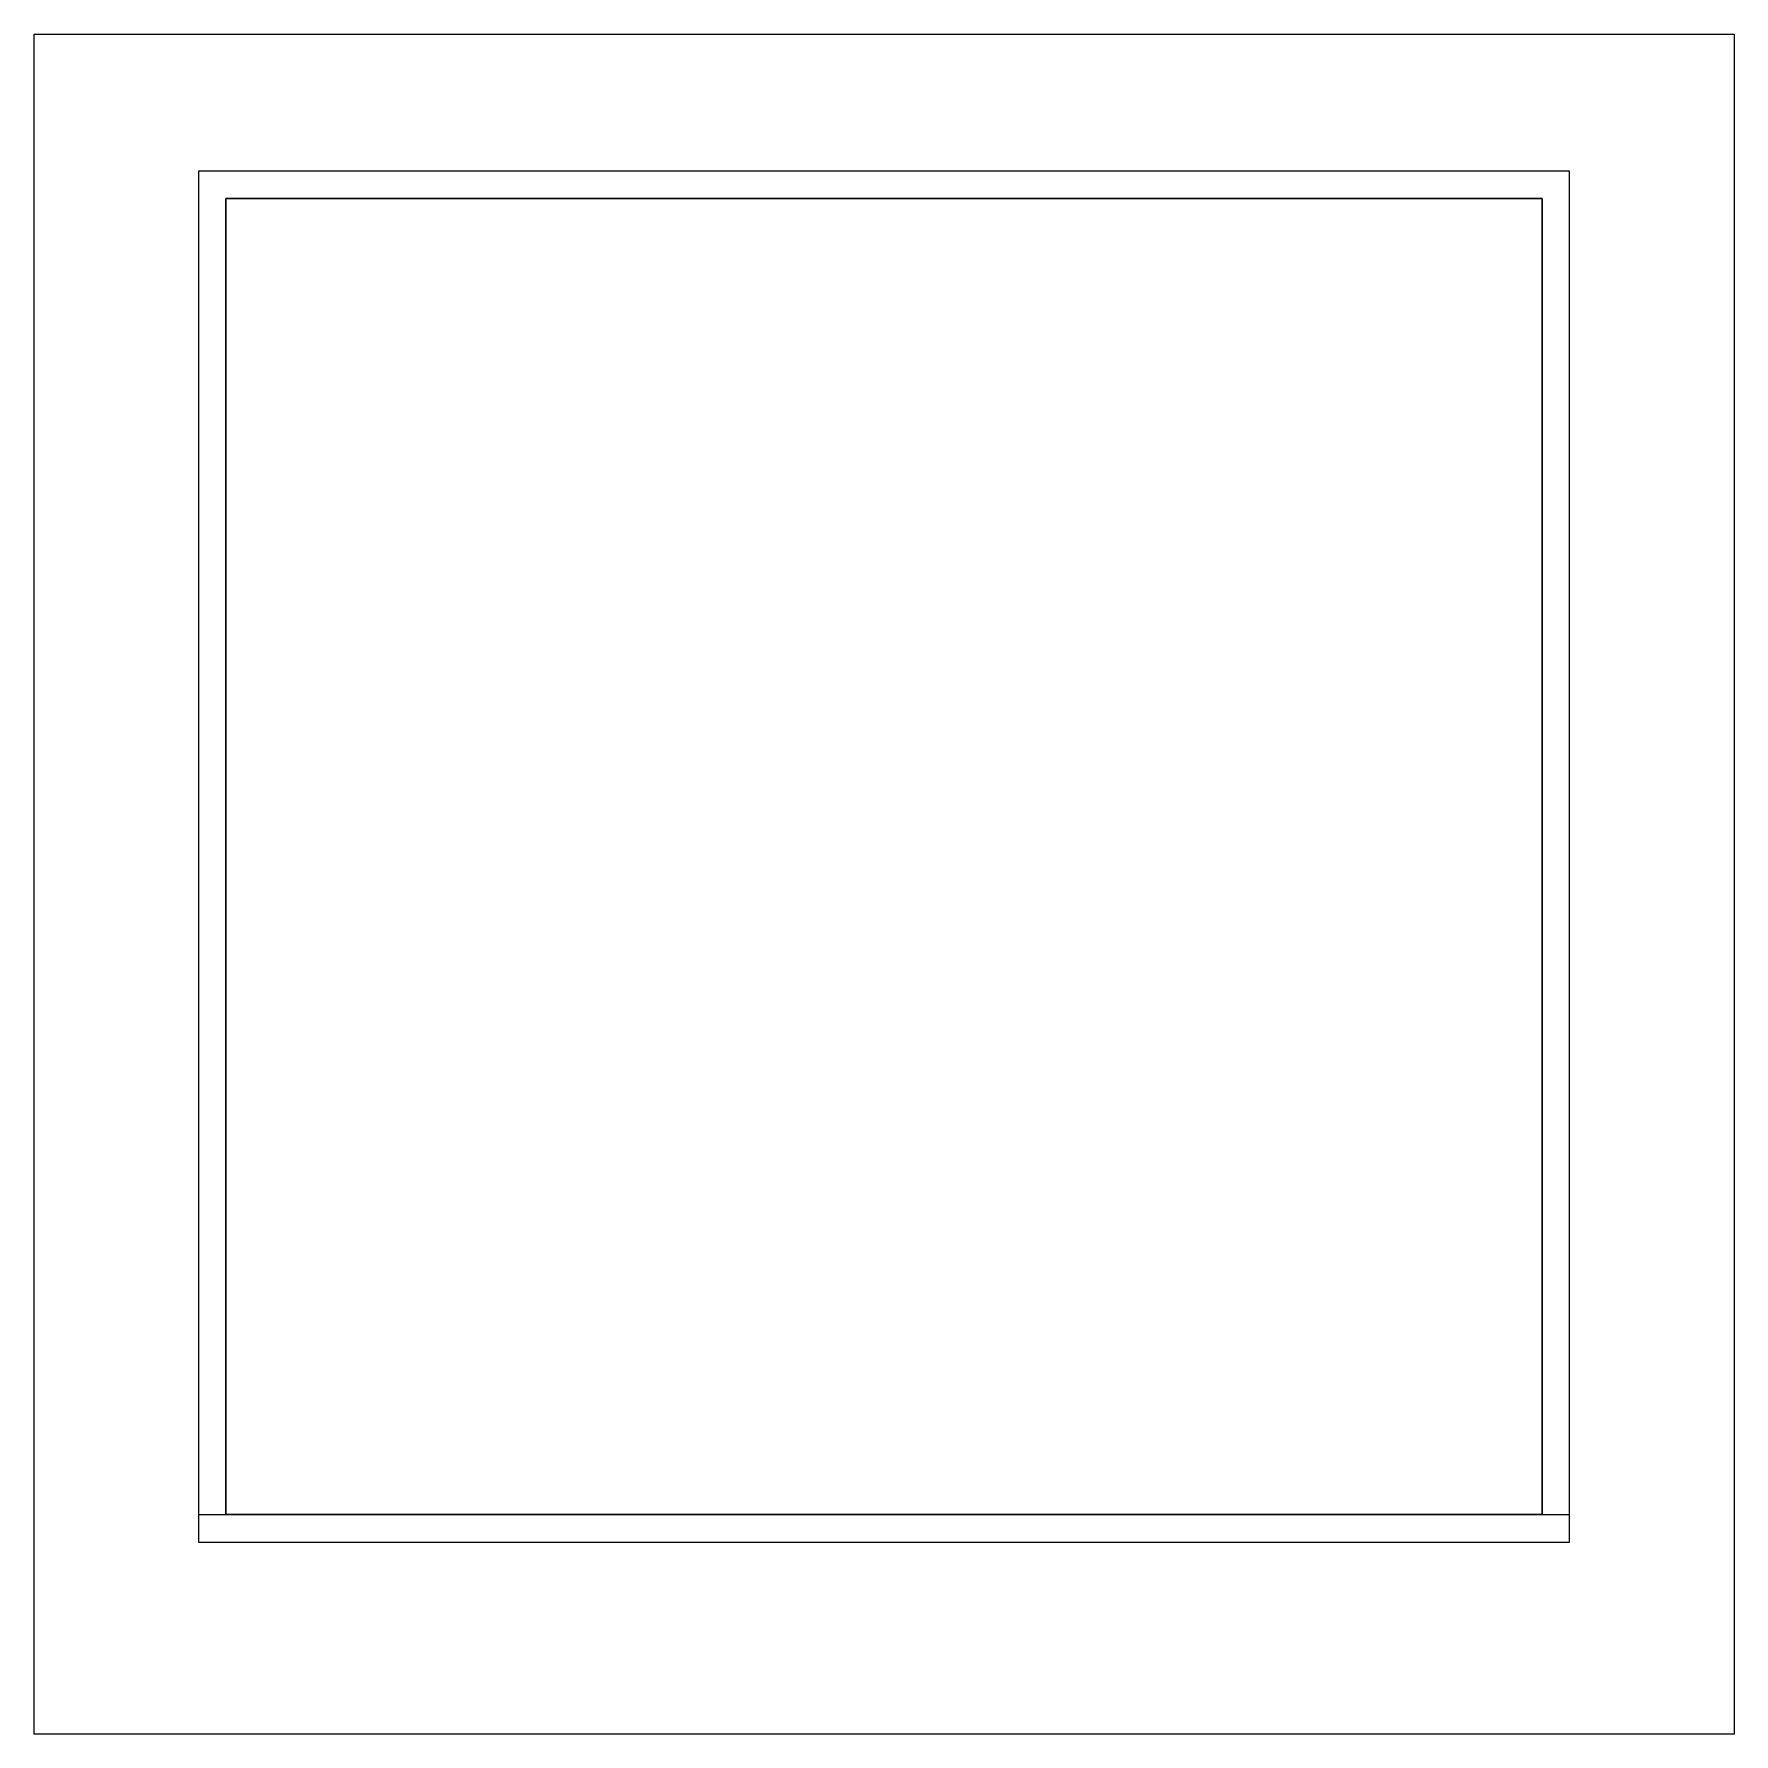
# Model space of a CAD drawing. Extents: x -170 to 1783, y -20 to 1205.
# Drawn here: x 284.5 to 315.5, y 875 to 906 of the extents above; entities that cross this region are included whole.
import ezdxf

# ---------------------------------------------------------------- set-up
doc = ezdxf.new("R2010")
doc.units = 0
doc.header["$LTSCALE"] = 96
doc.header["$MEASUREMENT"] = 0
for name, color, linetype in [('A-WALL-EXIST_A', 7, 'Continuous'), ('I-E-WALL-DMSE_A', 7, 'Continuous'), ('I-E-WALL_A', 7, 'Continuous'), ('X-BASE-04-EXISTING', 7, 'Continuous'), ('X-BASE-04-EXISTING_A', 7, 'Continuous')]:
    doc.layers.add(name, color=color, linetype=linetype)

# ---------------------------------------------------------------- blocks, each defined once
blk = doc.blocks.new('_BL_0001')
at = {"layer": 'X-BASE-04-EXISTING', "color": 92, "linetype": 'Continuous'}
for p, q in [((12, 12), (-12, 12)), ((-12, 12), (-12, -12)), ((12, -12), (12, 12)), ((-12, -12), (12, -12)), ((-12, -12), (-12, -12))]:
    blk.add_line(p, q, dxfattribs=at)

msp = doc.modelspace()

# ---------------------------------------------------------------- linework, layer by layer
at = {"layer": 'A-WALL-EXIST_A', "color": 2, "linetype": 'Continuous'}
for p, q in [((287.5, 903.5), (287.5, 879)), ((312.5, 903.5), (287.5, 903.5)), ((312.5, 879), (312.5, 903.5)), ((288, 879), (288, 903)), ((288, 903), (312, 903)), ((312, 903), (312, 879)), ((287.5, 879), (288, 879)), ((312, 879), (312.5, 879))]:
    msp.add_line(p, q, dxfattribs=at)
at = {"layer": 'I-E-WALL-DMSE_A', "color": 40, "linetype": 'Continuous'}
for p, q in [((284.5, 906), (315.5, 906)), ((284.5, 875), (284.5, 906)), ((315.5, 906), (315.5, 875)), ((315.5, 875), (284.5, 875))]:
    msp.add_line(p, q, dxfattribs=at)
at = {"layer": 'I-E-WALL_A', "color": 132, "linetype": 'Continuous'}
for p, q in [((287.5, 903.5), (287.5, 878.5)), ((312.5, 903.5), (287.5, 903.5)), ((312.5, 878.5), (312.5, 903.5)), ((288, 879), (288, 903)), ((288, 903), (312, 903)), ((312, 903), (312, 879)), ((312, 879), (288, 879)), ((287.5, 878.5), (312.5, 878.5))]:
    msp.add_line(p, q, dxfattribs=at)

# ---------------------------------------------------------------- block references
at = {"layer": 'X-BASE-04-EXISTING_A', "color": 92, "linetype": 'Continuous'}
msp.add_blockref('_BL_0001', (300, 891), dxfattribs=at)

doc.saveas('drawing.dxf')
